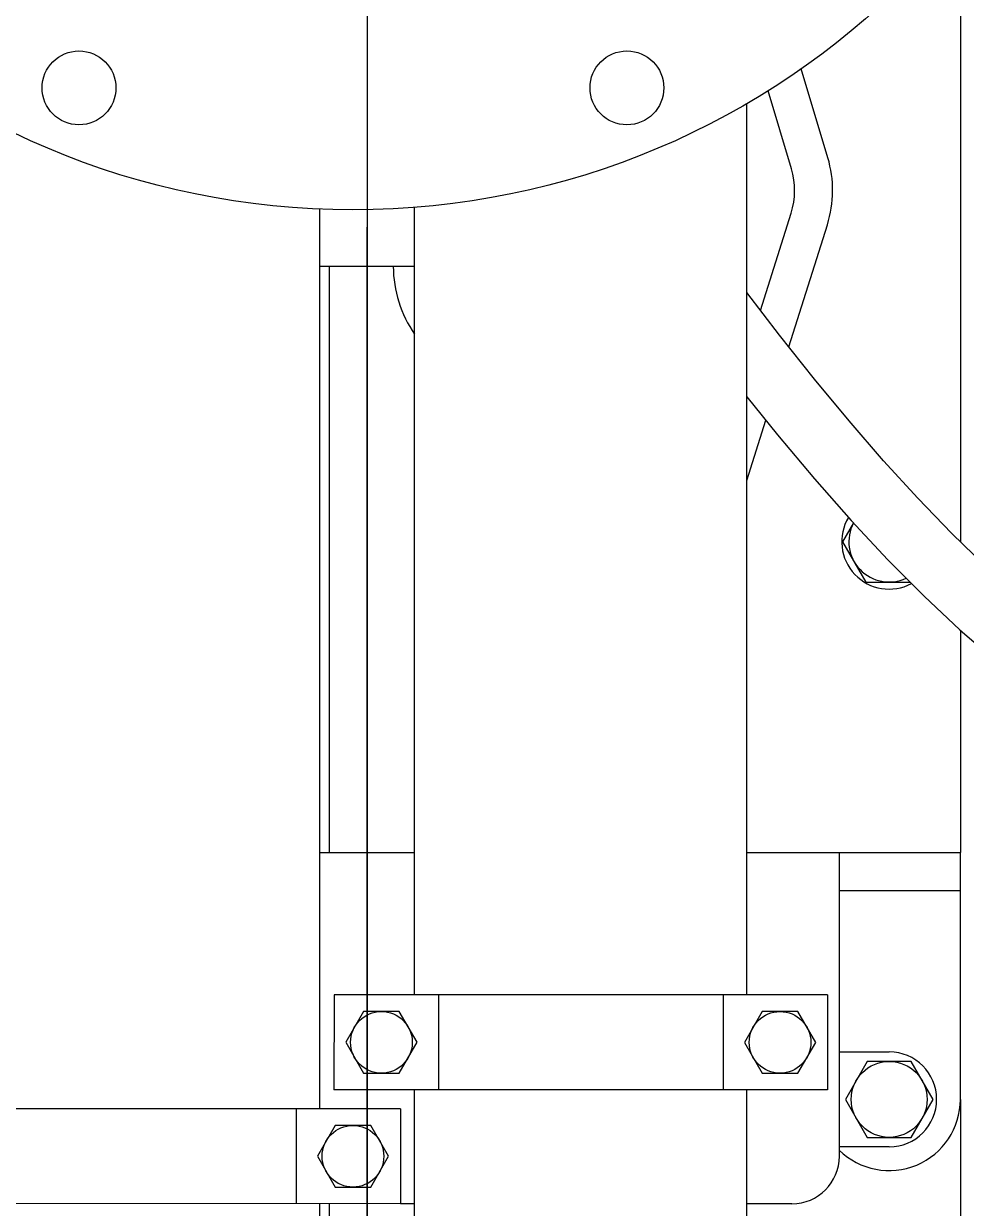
# Model space of a CAD drawing. Header units: millimetres. Extents: x 156850 to 204135, y 56350 to 74150.
# Drawn here: x 158527.6 to 158726.3, y 61122.5 to 61372.1 of the extents above; entities that cross this region are included whole.
import ezdxf

# ---------------------------------------------------------------- set-up
doc = ezdxf.new("R2010")
doc.units = ezdxf.units.MM
doc.header["$LTSCALE"] = 150
doc.linetypes.add('X-2F-PLAN$0$CENTER', pattern=[2, 1.25, -0.25, 0.25, -0.25])
doc.layers.add('-----33 Equipment', color=5, linetype='Continuous')

# ---------------------------------------------------------------- blocks, each defined once
blk = doc.blocks.new('X-2F-PLAN$0$A$C73FA2420')
at = {"color": 0, "linetype": 'Continuous'}
for p, q in [((1369.25, 831.28), (1369.26, 935.28)), ((1389.25, 831.28), (1389.26, 935.28)), ((1389.25, 853.28), (1369.25, 853.28)), ((1379.25, 848.78), (1372.75, 845.03)), ((1385.75, 845.03), (1379.25, 848.78)), ((1203.67, 848.28), (1369.25, 848.28)), ((1369.25, 846.28), (1203.72, 846.28)), ((1389.25, 848.28), (1578.8, 848.28)), ((1443.25, 848.28), (1443.25, 828.28)), ((1566.73, 846.28), (1443.25, 846.28)), ((1566.73, 828.28), (1566.73, 848.28)), ((1372.75, 845.03), (1372.75, 837.53)), ((1385.75, 837.53), (1385.75, 845.03)), ((1393.24, 741.28), (1393.25, 845.28)), ((1413.25, 845.27), (1393.25, 845.28)), ((1413.24, 741.27), (1413.25, 845.27)), ((1403.25, 842.78), (1396.75, 839.03)), ((1409.75, 839.03), (1403.25, 842.78)), ((1396.75, 839.03), (1396.75, 831.52)), ((1409.75, 831.52), (1409.75, 839.03)), ((1372.75, 837.53), (1379.25, 833.77)), ((1379.25, 833.77), (1385.75, 837.53)), ((1389.25, 831.28), (1369.25, 831.28)), ((1369.25, 828.28), (1369.25, 831.28)), ((1396.75, 831.52), (1403.25, 827.77)), ((1403.25, 827.77), (1409.75, 831.52)), ((1203.28, 828.28), (1393.25, 828.28)), ((1413.25, 828.28), (1579.18, 828.28)), ((1413.25, 823.27), (1393.25, 823.28)), ((1413.24, 763.27), (1393.24, 763.28)), ((1403.24, 758.78), (1396.74, 755.03)), ((1409.74, 755.03), (1403.24, 758.78)), ((1181.43, 758.28), (1393.24, 758.28)), ((1369.24, 748.78), (1369.24, 758.28)), ((1413.24, 758.28), (1601.04, 758.28)), ((1443.24, 758.28), (1443.23, 713.27)), ((1521.65, 758.28), (1534.3, 754.29)), ((1396.74, 755.03), (1396.74, 747.52)), ((1409.74, 747.52), (1409.74, 755.03)), ((1557.45, 755.39), (1577.92, 748.94)), ((1587.31, 748.87), (1603.75, 753.78)), ((1443.25, 753.28), (1443.25, 733.28)), ((1549.79, 749.41), (1575.51, 741.31)), ((1396.74, 747.52), (1403.24, 743.77)), ((1403.24, 743.77), (1409.74, 747.52)), ((1589.59, 741.2), (1608.37, 746.81)), ((1413.24, 741.27), (1393.24, 741.28)), ((1379.24, 738.78), (1443.24, 738.77)), ((1381.23, 728.28), (1381.23, 738.78)), ((1401.23, 738.78), (1401.23, 728.28)), ((1435.24, 738.77), (1435.23, 713.27)), ((1391.23, 737.52), (1383.23, 732.9)), ((1399.23, 732.9), (1391.23, 737.52)), ((1508.73, 738.09), (1500.23, 733.19)), ((1512.68, 735.81), (1508.73, 738.09)), ((1383.23, 732.9), (1383.23, 723.66)), ((1399.23, 723.66), (1399.23, 732.9)), ((1500.23, 733.19), (1500.23, 723.92)), ((1383.23, 723.66), (1391.23, 719.04)), ((1391.23, 719.04), (1399.23, 723.66)), ((1391.23, 713.28), (1237.01, 713.28)), ((1391.23, 713.28), (1443.23, 713.27)), ((1490.08, 713.28), (1443.23, 713.28)), ((1639.51, 713.28), (1508.68, 713.28))]:
    blk.add_line(p, q, dxfattribs=at)
at = {"color": 0, "linetype": 'X-2F-PLAN$0$CENTER', "ltscale": 6}
blk.add_line((0, 838.28), (3617.46, 838.28), dxfattribs=at)
at = {"color": 0, "linetype": 'Continuous'}
for points in [[(1539.24, 758.28), (1531.24, 751.83), (1521.96, 744.02), (1513.17, 736.27), (1504.91, 728.56), (1497.23, 720.93), (1490.16, 713.37), (1483.75, 705.92), (1478.03, 698.62), (1473.06, 691.53), (1468.81, 684.69), (1465.27, 678.08), (1462.39, 671.7), (1460.13, 665.53), (1458.46, 659.56), (1457.34, 653.78), (1456.75, 648.17), (1456.66, 642.71), (1457.03, 637.5)], [(1470.44, 639.06), (1470.14, 643.76), (1470.31, 648.59), (1470.98, 653.52), (1472.14, 658.59), (1473.83, 663.87), (1476.09, 669.4), (1478.98, 675.2), (1482.53, 681.3), (1486.77, 687.68), (1491.72, 694.3), (1497.35, 701.11), (1503.61, 708.06), (1510.46, 715.11), (1517.87, 722.25), (1525.79, 729.45), (1534.17, 736.7), (1543, 744), (1552.26, 751.38), (1561.2, 758.28)]]:
    blk.add_lwpolyline(points, dxfattribs=at)
for centre, radius in [((1743.73, 841.29), 165.1), ((1604.34, 899.02), 7.78), ((1379.25, 841.28), 6.5), ((1403.25, 835.28), 6.5), ((1604.34, 783.55), 7.78), ((1403.24, 751.28), 6.5), ((1391.23, 728.28), 8)]:
    blk.add_circle(centre, radius, dxfattribs=at)
for centre, radius, start, end in [((1566.73, 807.78), 25, 90, 124.897), ((1379.24, 748.78), 10, 179.9916, 269.9916), ((1582.73, 764.2), 16, 252.512, 286.631), ((1582.73, 764.2), 24, 252.512, 286.631), ((1391.23, 728.28), 15, 135.4848, 269.9916), ((1508.73, 728.28), 10, 59.2551, 207.9366), ((1508.73, 728.28), 8.5, 62.4233, 204.87), ((1391.23, 728.28), 10, 180, 0)]:
    blk.add_arc(centre, radius, start, end, dxfattribs=at)
blk = doc.blocks.new('X-2F-PLAN$0$zw$C47F')
at = {"layer": '-----33 Equipment', "ltscale": 0.02}
blk.add_line((5339.58, 1686.3), (3861.53, 1686.3), dxfattribs=at)
at = {"layer": '-----33 Equipment'}
blk.add_blockref('X-2F-PLAN$0$A$C73FA2420', (2898.05, 848.02), dxfattribs=at)

msp = doc.modelspace()

# ---------------------------------------------------------------- block references
at = {"layer": '-----33 Equipment', "rotation": 90.00000000000001}
msp.add_blockref('X-2F-PLAN$0$zw$C47F', (160286.3, 56856.22), dxfattribs=at)

doc.saveas('drawing.dxf')
